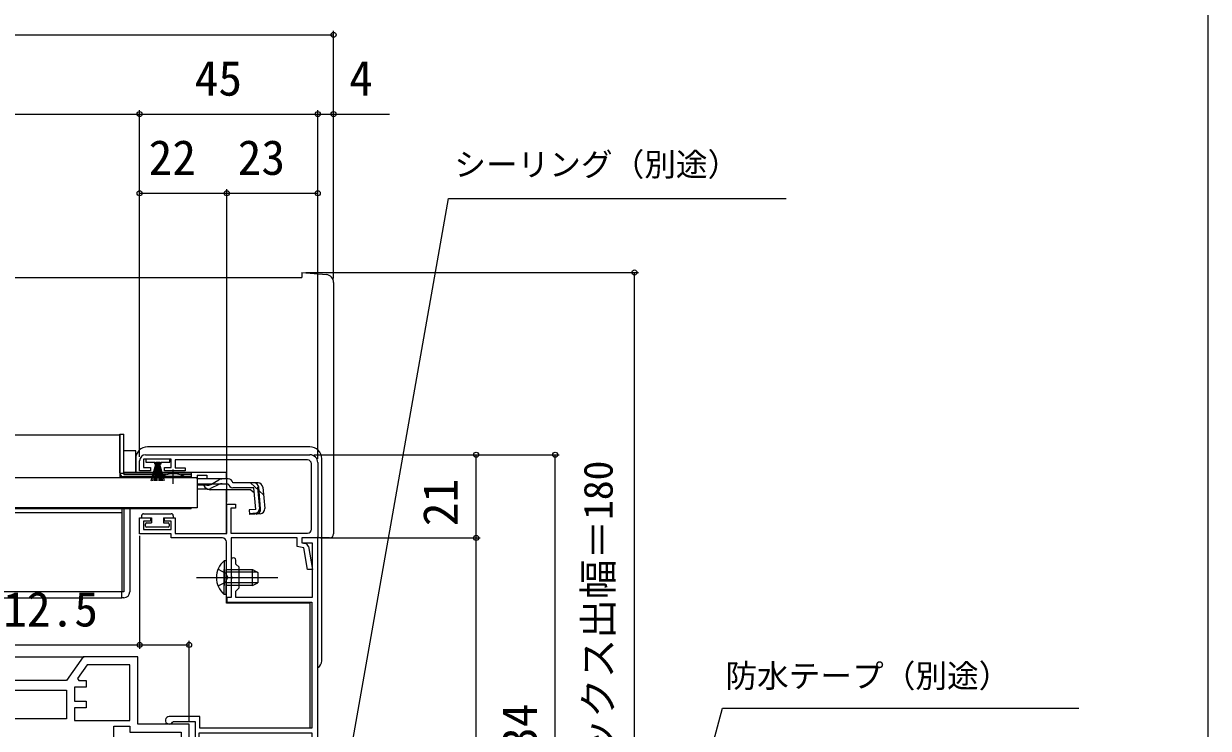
# Model space of a CAD drawing. Units: millimetres, scale not verified. Extents: x -525 to 525, y -783 to 779.
# Drawn here: x 225.7 to 525, y 328.1 to 505.9 of the extents above; entities that cross this region are included whole.
import ezdxf
from ezdxf.enums import TextEntityAlignment as Align

# ---------------------------------------------------------------- set-up
doc = ezdxf.new("R2010")
doc.units = ezdxf.units.MM
doc.header["$LTSCALE"] = 4
for name, color, linetype in [('0-2_YKK_11', 7, 'Continuous'), ('0-4_YKK_12', 2, 'Continuous'), ('0-5_YKK_13', 4, 'Continuous'), ('0-7_YKK_D', 6, 'Continuous'), ('0-8_YKK_ZWAK', 7, 'Continuous')]:
    doc.layers.add(name, color=color, linetype=linetype)
doc.styles.add('ＭＳ ゴシック', font='')
doc.styles.get('ＭＳ ゴシック').set_extended_font_data('MS Gothic')

msp = doc.modelspace()

# ---------------------------------------------------------------- linework, layer by layer
at = {"layer": '0-2_YKK_11'}
for p, q in [((256.499, 397.1), (297.999, 397.1)), ((298.399, 378.3), (298.399, 394.8))]:
    msp.add_line(p, q, dxfattribs=at)
for points in [[(297.399, 395.8), (263.999, 395.8), (263.999, 393.8), (266.499, 393.8), (266.499, 393), (261.249, 393), (261.249, 393.9), (262.999, 393.9), (262.999, 396), (255.999, 396), (255.999, 393.9), (257.749, 393.9), (257.749, 393), (254.999, 393), (254.999, 395.6)], [(299.999, 395.1), (299.999, 376.1), (295.999, 376.1), (295.999, 374.9), (296.829, 374.734)], [(275.899, 376.1), (262.999, 376.1), (262.999, 377.1), (254.999, 377.1), (254.999, 381.2), (257.749, 381.2), (257.749, 380.3), (255.999, 380.3), (255.999, 378.2), (262.999, 378.2), (262.999, 380.3), (261.249, 380.3), (261.249, 381.2), (263.999, 381.2), (263.999, 377.2), (276.999, 377.2), (276.999, 384.6), (279.199, 384.6), (279.199, 383.6), (277.999, 383.6), (277.999, 377.3), (297.399, 377.3)], [(297.617, 373.927), (298.645, 368.1), (297.426, 368.1), (296.459, 373.584), (294.799, 373.916), (294.799, 376.1), (278.099, 376.1), (278.099, 361.1), (276.899, 361.1), (276.899, 365.642), (277.019, 365.825), (277.019, 366.375), (276.899, 366.558), (276.899, 375.1)], [(299.999, 266.1), (299.999, 376.1), (295.999, 376.1), (295.999, 374.9), (298.599, 374.9), (298.599, 361.1), (279.299, 361.1), (279.299, 362.7), (280.099, 363.5), (280.099, 368.7), (279.299, 369.5), (279.299, 370.5)], [(278.099, 370.5), (278.099, 366.558), (278.219, 366.375), (278.219, 365.825), (278.099, 365.642), (278.099, 361.1), (276.999, 361.1), (276.999, 359.9), (298.499, 359.9), (298.499, 328.1), (270.199, 328.1), (270.199, 331), (262.449, 331)], [(267.5, 266.6), (267.5, 329.1), (254.5, 329.1), (254.5, 346.1), (240.7, 346.1), (236.5, 340.1), (218.7, 340.1)], [(218.7, 337.7), (236.5, 337.7), (236.5, 330.4), (219.059, 330.4)], [(263.302, 329.632), (263.571, 329.8), (268.999, 329.8), (268.999, 324.6), (269.999, 324.6), (269.999, 326.9), (298.499, 326.9), (298.499, 273.1), (279.799, 273.1)]]:
    msp.add_lwpolyline(points, dxfattribs=at)
for points in [[(252.5, 330), (252.5, 344.1), (241.741, 344.1), (239.318, 340.638), (239.598, 340.1), (241.5, 340.1), (241.5, 338.4), (238.5, 338.4), (238.5, 334.9), (241.5, 334.9), (241.5, 333.2), (238.5, 333.2), (238.5, 330)], [(248.5, 311.5), (248.5, 328.6), (252.5, 328.6), (252.5, 327.1), (265.5, 327.1), (265.5, 311.5)]]:
    msp.add_lwpolyline(points, close=True, dxfattribs=at)
for centre, radius, start, end in [((256.499, 395.6), 1.5, 90.00001, 179.99999), ((297.399, 394.8), 1, 0.00001, 89.99999), ((297.999, 395.1), 2, 0.00001, 89.99999), ((297.399, 378.3), 1, 270.00001, 359.99999), ((275.899, 375.1), 1, 0.00001, 89.99999), ((296.633, 373.753), 1, 10.00003, 78.6901), ((278.699, 370.5), 0.6, 359.99999, 180.00001), ((262.449, 330.05), 0.95, 90.00001, 333.89611)]:
    msp.add_arc(centre, radius, start, end, dxfattribs=at)
at = {"layer": '0-4_YKK_12'}
for p, q in [((249.994, 402), (83.5, 402)), ((249.994, 402), (249.994, 391.5)), ((253.999, 398.1), (250.994, 398.1)), ((253.999, 392.6), (253.999, 398.1)), ((276.899, 392.6), (250.994, 392.6)), ((276.899, 390.98), (276.899, 392.6)), ((260.746, 391.5), (249.994, 391.5)), ((267.994, 391.5), (266.246, 391.5)), ((267.994, 391.5), (267.994, 391.3)), ((276.899, 377.278), (276.899, 388.28)), ((83.5, 383.5), (267.994, 383.5)), ((267.994, 383.7), (267.994, 383.5)), ((297.999, 359.6), (297.999, 328.1)), ((83.5, 346.1), (240.96, 346.1))]:
    msp.add_line(p, q, dxfattribs=at)
msp.add_lwpolyline([(297.999, 359.6), (276.899, 359.6), (276.899, 368.1)], dxfattribs=at)
at = {"layer": '0-5_YKK_13'}
for p, q in [((295.999, 443.1), (302.173, 442.56)), ((295.999, 443.1), (295.999, 441.8)), ((83.5, 441.8), (295.999, 441.8)), ((303.999, 440.567), (303.999, 377.1)), ((249.994, 402.3), (250.994, 402.3)), ((249.994, 392.5), (249.994, 402.3)), ((250.994, 392.456), (250.994, 402.3)), ((297.999, 399.1), (256.999, 399.1)), ((253.999, 396.1), (253.999, 392.6)), ((257.944, 390.5), (259.282, 395.25)), ((258.294, 390.5), (259.344, 395.25)), ((259.407, 395.25), (258.644, 390.5)), ((258.944, 390.5), (259.469, 395.25)), ((259.094, 395.25), (260.094, 395.25)), ((259.532, 395.25), (259.194, 390.5)), ((259.344, 395.25), (259.844, 395.25)), ((259.594, 395.25), (259.594, 390.5)), ((259.657, 395.25), (259.994, 390.5)), ((260.244, 390.5), (259.719, 395.25)), ((259.782, 395.25), (260.544, 390.5)), ((260.894, 390.5), (259.844, 395.25)), ((261.244, 390.5), (259.907, 395.25)), ((300.999, 345.1), (300.999, 396.1)), ((249.994, 392.5), (249.995, 392.456)), ((249.995, 392.456), (250.994, 392.456)), ((250.994, 392.456), (250.994, 392)), ((263.496, 389.78), (263.496, 393.403)), ((269.494, 391.3), (83.5, 391.3)), ((261.622, 392), (250.994, 392)), ((266.246, 391.633), (260.746, 391.633)), ((260.746, 391.3), (260.746, 391.633)), ((266.246, 391.3), (260.746, 391.3)), ((267.994, 392), (265.368, 392)), ((266.246, 391.3), (266.246, 391.633)), ((269.494, 391.98), (269.494, 390.98)), ((269.494, 391.3), (269.494, 383.7)), ((269.494, 390.98), (269.494, 391.21)), ((275.927, 390.98), (269.494, 390.98)), ((269.494, 389.78), (275.864, 389.78)), ((271.984, 389.384), (269.494, 389.384)), ((275.011, 389.589), (272.9, 388.592)), ((272.943, 389.628), (274.968, 390.735)), ((275.864, 389.78), (277.379, 389.78)), ((277.374, 390.98), (275.927, 390.98)), ((278.562, 389.98), (278.533, 390.091)), ((284.92, 389.98), (278.562, 389.98)), ((283.019, 389.98), (286.281, 386.991)), ((272.046, 388.401), (269.494, 388.401)), ((283.098, 388.28), (272.894, 388.28)), ((283.876, 388.78), (278.562, 388.78)), ((283.098, 388.28), (283.991, 387.462)), ((284.354, 383.317), (283.876, 388.78)), ((284.793, 388.895), (285.082, 388.924)), ((284.793, 388.895), (285.272, 383.42)), ((285.549, 383.422), (285.071, 388.885)), ((286.115, 388.885), (286.585, 383.512)), ((269.494, 383.7), (83.5, 383.7)), ((250.494, 383.5), (250.494, 362.5)), ((250.994, 383.5), (250.994, 362.5)), ((252.494, 383.5), (252.494, 362.5)), ((284.354, 383.317), (282.66, 383.169)), ((282.66, 383.169), (282.765, 381.974)), ((255.494, 381.7), (255.494, 381.2)), ((255.494, 381.2), (257.994, 381.2)), ((255.994, 382.2), (262.994, 382.2)), ((257.994, 381.2), (257.994, 379.9)), ((260.994, 381.2), (263.494, 381.2)), ((263.494, 381.7), (263.494, 381.2)), ((282.739, 382.262), (284.457, 382.436)), ((285.494, 382.212), (282.765, 381.974)), ((256.494, 379.1), (256.494, 379.6)), ((256.794, 379.9), (257.994, 379.9)), ((262.194, 378.8), (256.794, 378.8)), ((262.494, 379.6), (262.494, 379.1)), ((276.388, 370.35), (276.388, 364.1)), ((276.897, 370.35), (276.388, 370.35)), ((276.897, 370.35), (276.897, 364.1)), ((269.397, 366.1), (289.897, 366.1)), ((276.388, 361.85), (276.388, 368.1)), ((276.897, 361.848), (276.897, 368.098)), ((284.806, 367.446), (276.897, 367.446)), ((283.497, 364.1), (283.497, 368.1)), ((283.497, 368.1), (284.897, 367.4)), ((284.897, 367.4), (284.897, 364.8)), ((250.494, 361), (250.494, 362.5)), ((250.994, 362.5), (250.494, 362.5)), ((284.806, 364.754), (276.897, 364.754)), ((283.497, 364.1), (276.897, 364.1)), ((283.497, 364.1), (284.897, 364.8)), ((220.494, 361), (250.494, 361)), ((250.994, 361), (250.494, 361)), ((276.897, 361.85), (276.388, 361.85))]:
    msp.add_line(p, q, dxfattribs=at)
for points in [[(256.594, 396), (256.594, 395.25), (258.844, 395.25)], [(260.344, 395.25), (262.594, 395.25), (262.594, 396), (256.594, 396)], [(259.094, 395.25), (259.094, 394.75), (258.844, 394.75), (258.844, 395.25)], [(260.344, 395.25), (260.344, 394.75), (260.094, 394.75), (260.094, 395.25)], [(250.994, 392.5), (263.494, 392.5), (267.994, 392.5), (267.994, 392)], [(267.994, 392), (267.994, 391.5), (250.994, 391.5)], [(269.494, 391.98), (271.994, 391.98), (271.994, 390.98)], [(260.994, 381.2), (260.994, 379.9), (262.194, 379.9)], [(302.999, 376.1), (299.999, 376.1), (299.999, 376.4)], [(274.801, 368.175), (276.708, 367.245), (277.317, 366.1)], [(274.801, 364.025), (276.708, 364.955), (277.317, 366.1)], [(276.897, 361.85), (276.897, 368.1), (283.497, 368.1)]]:
    msp.add_lwpolyline(points, dxfattribs=at)
msp.add_lwpolyline([(250.494, 362.5), (220.494, 362.5), (220.494, 382.5), (250.494, 382.5)], close=True, dxfattribs=at)
for centre, radius, start, end in [((301.999, 440.567), 2, 0, 85), ((256.999, 396.1), 3, 90, 180), ((256.999, 396.1), 3, 90, 90.07847), ((297.999, 396.1), 3, 89.92153, 90), ((297.999, 396.1), 3, 0.07847, 89.92153), ((297.999, 396.1), 3, 0, 0.07847), ((250.994, 392.5), 1, 182.51617, 270), ((263.496, 386.3), 6, 89.98542, 117.27961), ((263.496, 386.3), 6, 62.72039, 90.01458), ((272.894, 390.18), 1.9, 192.1532, 248.90366), ((271.984, 391.384), 2, 270, 298.65179), ((275.927, 388.98), 2, 90, 118.65179), ((275.864, 387.78), 2, 90, 115.27273), ((277.374, 389.78), 1.2, 15, 90), ((278.562, 389.98), 1.2, 189.59407, 270), ((283.876, 388.78), 1.2, 5, 90), ((284.92, 388.78), 1.2, 5, 90), ((272.046, 390.401), 2, 270, 295.27273), ((272.894, 390.18), 1.9, 248.90366, 270), ((284.366, 383.341), 0.91, 275.76385, 5), ((284.354, 383.317), 1.2, 275, 5), ((285.39, 383.408), 1.2, 275, 5), ((255.994, 381.7), 0.5, 90, 180), ((262.994, 381.7), 0.5, 360, 90), ((256.794, 379.6), 0.3, 90, 180), ((256.794, 379.1), 0.3, 180, 270), ((262.194, 379.6), 0.3, 360, 90), ((262.194, 379.1), 0.3, 270, 360), ((302.999, 377.1), 1, 270, 0), ((279.929, 366.1), 5.531, 129.79413, 230.20587), ((250.994, 362.5), 1.5, 270, 0), ((298.999, 345.1), 2, 299.95133, 359.92153), ((298.999, 345.1), 2, 359.92153, 0)]:
    msp.add_arc(centre, radius, start, end, dxfattribs=at)
at = {"layer": '0-7_YKK_D'}
for p, q in [((-329.001, 503.1), (303.999, 503.1)), ((303.999, 441.567), (303.999, 504.1)), ((-280, 483.1), (254.999, 483.1)), ((254.999, 396.6), (254.999, 484.1)), ((254.999, 396.6), (254.999, 484.1)), ((254.999, 483.1), (299.999, 483.1)), ((299.999, 396.1), (299.999, 484.1)), ((299.999, 396.1), (299.999, 484.1)), ((303.999, 441.567), (303.999, 484.1)), ((254.999, 396.6), (254.999, 464.1)), ((276.999, 385.1), (276.999, 464.1)), ((276.999, 385.1), (276.999, 464.1)), ((299.999, 396.1), (299.999, 464.1)), ((254.999, 463.1), (276.999, 463.1)), ((276.999, 463.1), (299.999, 463.1)), ((296.999, 443.1), (380.999, 443.1)), ((379.999, 263.103), (379.999, 443.1)), ((298.999, 397.1), (340.999, 397.1)), ((298.999, 397.1), (360.999, 397.1)), ((339.999, 376.1), (339.999, 397.1)), ((359.999, 263.1), (359.999, 397.1)), ((255, 376.6), (255, 348.1)), ((300.699, 376.1), (340.999, 376.1)), ((300.699, 376.1), (340.999, 376.1)), ((339.999, 263.103), (339.999, 376.1)), ((220.376, 349.1), (255, 349.1)), ((255, 349.1), (267.5, 349.1)), ((267.5, 329.6), (267.5, 350.1))]:
    msp.add_line(p, q, dxfattribs=at)
for points in [[(299.999, 483.1), (303.999, 483.1), (318.117, 483.1)], [(302.813, 290.569), (303.256, 293.081), (333.005, 461.8), (418.321, 461.8)], [(383.783, 264.101), (384.443, 266.564), (402.272, 333.101), (492.316, 333.101)]]:
    msp.add_lwpolyline(points, dxfattribs=at)
for centre in [(303.999, 503.1), (254.999, 483.1), (254.999, 483.1), (299.999, 483.1), (299.999, 483.1), (303.999, 483.1), (254.999, 463.1), (276.999, 463.1), (276.999, 463.1), (299.999, 463.1), (379.999, 443.1), (339.999, 397.1), (359.999, 397.1), (339.999, 376.1), (339.999, 376.1), (255, 349.1), (267.5, 349.1)]:
    msp.add_circle(centre, 0.637, dxfattribs=at)
at = {"layer": '0-8_YKK_ZWAK'}
msp.add_lwpolyline([(-525, -782.9), (525, -782.9), (525, 747.1)], dxfattribs=at)

# ---------------------------------------------------------------- texts
at = {"layer": '0-7_YKK_D', "style": 'ＭＳ ゴシック'}
for s, height, p in [('45', 8.798, (268.908, 485.1)), ('4', 8.798, (307.935, 485.1)), ('22', 8.798, (257.271, 465.1)), ('23', 8.798, (279.771, 465.1)), ('シーリング（別途）', 5.865, (334.494, 465.691)), ('12.5', 8.798, (220.535, 351.1)), ('防水テープ（別途）', 5.865, (402.991, 336.592))]:
    msp.add_text(s, height=height, dxfattribs=at).set_placement(p, align=Align.BOTTOM_LEFT)
for s, height, p in [('シャターボックス出幅＝180', 7.331, (376.692, 270.658)), ('21', 8.798, (337.999, 379.066)), ('134', 8.798, (357.999, 316.361))]:
    msp.add_text(s, height=height, rotation=90, dxfattribs=at).set_placement(p, align=Align.BOTTOM_LEFT)

doc.saveas('drawing.dxf')
